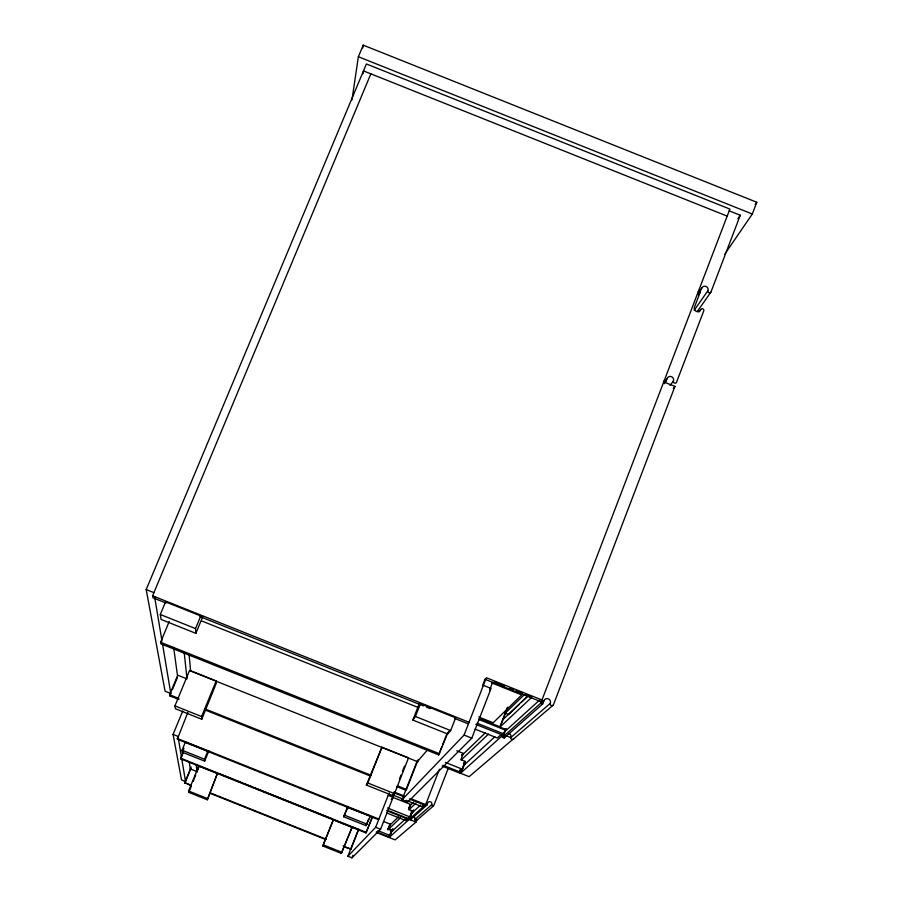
<?xml version="1.0" encoding="UTF-8"?>
<svg xmlns="http://www.w3.org/2000/svg" width="903" height="903" viewBox="0 0 903 903"><rect width="100%" height="100%" fill="white"/><g stroke="black" fill="none" stroke-linecap="round" stroke-linejoin="round"><path stroke-width="1.35" d="M351.989 99.849L358.367 56.742L363.232 45.15L756.793 202.261L752.312 214.011L724.545 254.477M362.814 47.927L363.232 45.15M363.051 73.685L363.491 70.908L727.186 216.11M410.413 819.777L426.882 805.092L427.683 803.049A2.212 2.19 60.1 0 1 430.517 801.819A2.212 2.19 60.1 0 1 431.758 804.686L432.379 806.119L433.801 805.499L448.498 767.652M431.758 804.686L414.906 819.393L415.064 820.398L416.475 820.567L433.463 805.961M663.728 381.913L674.947 386.394L553.505 704.588A1.727 1.693 46.7 0 1 551.304 705.536A1.727 1.693 46.7 0 1 550.311 703.302A3.454 3.386 46.3 0 0 548.324 698.854A3.454 3.386 46.3 0 0 543.911 700.751L541.823 702.613M729.206 210.828L740.268 215.253L711.011 291.883A1.671 1.58 30.3 0 1 708.9 292.753A1.671 1.58 30.3 0 1 707.918 290.653A3.33 3.172 30.1 0 0 705.965 286.454A3.33 3.172 30.1 0 0 701.744 288.181L700.141 290.506M543.911 700.751L542.692 703.922L504.167 738.022L502.474 737.356L540.773 703.155L729.884 209.078L366.392 63.966L146.207 589.569L165.068 691.213L170.802 693.504L162.472 643.771M664.405 383.707L667.215 378.447A3.364 3.217 31.7 0 1 671.471 376.675A3.364 3.217 31.7 0 1 673.435 380.931A1.682 1.614 31.9 0 0 674.417 383.064A1.682 1.614 31.9 0 0 676.55 382.172L703.753 310.903A1.671 1.592 30.6 0 0 702.771 308.803A1.671 1.592 30.6 0 0 700.66 309.673A3.341 3.183 30.4 0 1 696.427 311.411A3.341 3.183 30.4 0 1 694.463 307.201L700.152 292.335L698.29 291.601M698.222 294.626L701.744 288.181M500.228 726.057L507.351 707.58M507.779 707.151L500.183 726.881L479.256 718.517M504.924 730.753L503.411 734.67L511.019 737.717M502.474 737.356L505.499 729.489M442.21 766.116L460.383 773.374L504.122 734.037L506.143 728.777M504.167 738.022L504.89 736.159M456.783 750.777L463.329 753.395L460.891 759.683L465.259 761.421L462.257 769.164L459.379 771.783L460.361 769.277M489.686 689.948L492.62 682.375M417.344 760.631L402.027 799.798L407.772 802.09L471.795 738.169L491.063 688.425L483.376 685.354M460.383 773.374L464.097 764.04M464.864 763.34L461.298 772.55L443.057 765.259M169.245 621.456L160.587 642.27L160.858 643.828L438.689 754.874L441.748 747.029M442.763 744.411L446.838 733.958M438.689 754.874L447.854 732.807M419.421 703.313L412.84 720.063L447.64 733.981L448.644 731.396M447.64 733.981L450.665 730.572L455.631 717.817L420.403 703.73L419.872 704.498M389.125 837.465L395.164 839.88L415.99 822.091L417.005 819.461M439.434 769.198L425.663 804.607L389.046 837.532L376.359 832.453M482.45 685.84L484.979 679.316M402.027 799.798L464.086 735.076L486.333 677.735L541.992 699.983L540.355 701.45L484.776 679.237M389.058 826.177L387.771 829.473L388.64 828.638L391.699 829.857L389.565 835.298L388.155 836.584M388.098 829.609L390.378 824.213L383.854 821.606M396.654 786.558L405.774 790.204L406.485 789.448L418.089 759.762M389.046 837.532L392.116 829.688M392.06 830.568L389.498 837.126L376.404 831.889M392.839 828.954L391.846 831.505L405.368 819.077M393.008 829.033L392.15 831.223L390.13 830.421M408.811 808.366L409.77 805.905L413.608 802.191M408.517 809.404L409.962 805.724M392.455 797.202L410.696 804.494L408.766 809.438L412.186 810.804L409.804 816.888L408.043 818.502M386.54 812.903L406.124 820.725L407.05 818.344M412.05 811.741L408.98 819.608L386.789 810.736M411.847 812.768L409.228 819.382L415.99 822.091M412.603 811.244L409.544 819.1L387.285 810.205M412.569 812.452L413.563 809.889M358.31 829.801L347.903 856.236L351.944 857.85L352.926 855.344M347.836 806.3L343.704 816.741L366.008 825.658L368.571 819.123M366.008 825.658L370.467 816.064L347.779 807.395M183.219 751.635L180.668 758.836L365.986 832.927L372.397 816.605M365.986 832.927L372.352 817.35M412.84 720.063L415.403 716.474L420.403 703.73M347.903 856.236L375.671 827.283L389.114 793.015M392.76 795.611L394.498 793.658L408.528 757.865L381.935 747.232L366.358 785.057L392.76 795.611L393.697 793.218M399.408 779.131L400.932 775.248M402.456 771.354L404.488 766.184M392.545 797.891L394.464 793.003M351.944 857.85L380.581 829.247L393.11 797.27L388.211 795.306M343.704 816.741L347.994 807.079M366.358 785.057L367.837 783.003L381.935 747.232M341.334 853.38L352.114 827.227L333.5 819.789L332.868 820.737L322.811 845.964L341.334 853.38L352.114 827.227M344.043 846.867L350.917 849.102L358.762 829.157M322.811 845.964L333.5 819.789M196.82 772.381L198.818 765.947L188.58 790.994L188.806 792.394L207.318 799.787L217.431 773.386L200.06 766.444M189.303 762.042L190.24 768.882L196.978 771.568L198.965 766.726M193.107 781.467L195.759 774.977M188.806 792.394L191.097 786.773M204.665 761.15L204.529 759.209L207.859 751.048L185.386 742.074L182.045 750.224L182.361 752.233L204.665 761.15L208.898 750.754M207.318 799.787L217.431 773.386M182.361 752.233L183.964 748.339M180.668 758.836L182.812 753.621M201.775 719.262L201.595 716.542L216.178 680.975L189.596 670.353L174.934 705.886L175.385 708.72L201.775 719.262L216.212 683.424L216.178 680.975M191.391 785.836L184.776 782.675L191.176 767.031M184.867 783.228L190.894 768.498M181.887 759.649L185.555 781.546L181.526 779.932L173.083 734.41L182.733 710.977M177.146 738.417L378.888 819.066L378.368 819.619L177.293 739.23L187.847 712.411M195.861 633.342L195.533 628.59L200.771 615.948L165.554 601.872L160.294 614.503L161.084 619.435L195.861 633.342L202.735 616.704M178.952 699.532L169.82 695.886L169.629 694.757L177.699 675.241M169.82 695.886L170.904 693.278M172.417 689.599L177.259 677.882M165.994 603.035L152.934 597.809L152.584 595.811L370.862 73.854M737.932 218.718L740.268 215.253M755.213 204.575L756.793 202.261M698.561 294.649L700.152 292.335M694.193 310.327L707.918 290.653M697.195 311.603L710.819 292.256M699.046 311.953L700.66 309.673M665.556 380.705L667.215 378.447M670.082 385.434L673.435 380.931M673.254 388.629L674.947 386.394M416.61 762.493L427.593 749.806M454.999 718.54L455.631 717.817M391.247 799.347L393.11 797.27M389.486 825.071L390.378 824.213M409.578 805.566L410.696 804.494M461.523 755.156L463.329 753.395M524.237 694.723L505.195 713.189L508.592 714.544L519.18 704.442M398.483 816.831L389.667 825.353L387.951 829.755L400.548 817.768M461.693 755.642L485.464 732.638M502.587 719.951L527.442 696.224M521.212 702.511L527.307 696.698M408.867 809.844L415.99 803.072M461.286 759.954L488.455 734.105M531.246 697.759L499.754 727.276L506.989 729.601M390.423 831.042L391.699 829.857M411.057 811.842L412.186 810.804M465.259 761.421L463.431 763.125L465.361 763.893M412.186 812.802L420.595 805.058M464.729 764.469L494.821 736.792M406.124 820.725L407.851 819.156M423.767 804.72L421.735 806.56L406.045 800.295M501.165 734.511L497.305 738.011L475.057 729.116M539.317 700.322L506.131 730.392L478.703 719.42M513.694 738.598A1.524 1.501 49.4 0 1 511.753 739.444A1.524 1.501 49.4 0 1 510.884 737.469L550.311 703.302M513.547 738.722L469.131 776.67L460.541 773.239M513.243 739.23L552.986 705.288M358.367 56.742L752.312 214.011M698.753 290.416L700.604 291.15M664.19 380.705L666.053 381.461M493.828 682.149L504.292 686.325M509.518 688.413L513.435 689.982M516.053 691.021L522.589 693.639M525.196 694.678L531.732 697.297M491.785 682.95L521.708 694.915L493.196 722.761L478.85 717.038M540.773 703.155L542.692 703.922M146.207 589.569L153.905 592.65M476.987 723.19L504.122 734.037M475.836 724.387L502.847 735.177M152.584 595.811L469.041 722.287L467.777 723.653L454.717 718.427M199.958 616.614L423.36 705.898M426.374 707.105L430.279 708.663M201.516 620.88L418.631 707.659M464.086 735.076L471.795 738.169M160.294 614.503L195.533 628.59M415.403 716.474L450.665 730.572M160.587 642.27L439.671 753.824M445.281 762.38L462.257 769.164M190.206 670.816L417.886 761.827M169.629 694.757L178.794 698.425M204.958 708.889L371.156 775.316M397.331 785.779L406.485 789.448M205.026 709.95L370.58 776.14M393.934 791.931L404.092 795.983M410.436 798.523L426.882 805.092M393.742 792.71L404.183 796.886M409.409 798.974L424.997 805.205M174.934 705.886L201.595 716.542M367.837 783.003L394.498 793.658M392.974 795.058L403.427 799.245M387.545 807.993L409.804 816.888M173.083 734.41L177.993 736.374L181.424 756.906M375.671 827.283L380.581 829.247M182.045 750.224L204.529 759.209M344.765 815.274L367.25 824.27M377.804 830.602L389.565 835.298M180.544 758.148L366.415 832.453M218.898 773.611L233.279 779.357M235.886 780.406L242.422 783.014M245.04 784.064L251.576 786.671M254.194 787.721L332.609 819.066M352.215 826.911L357.453 828.999M184.776 782.675L191.312 785.283M209.631 792.608L326.062 839.158M343.072 845.964L350.917 849.102M209.654 793.139L325.78 839.564M188.58 790.994L207.227 798.455M323.534 844.96L342.181 852.421M154.605 596.793L162.009 641.006M165.554 601.872L165.701 602.911M173.636 647.383L177.417 675.049L187.023 678.887L184.235 652.937M196.256 764.818L196.978 771.568M189.122 654.889L190.567 670.308M200.771 615.948L200.816 616.952M413.258 816.628A2.032 2.009 64.3 0 1 414.906 819.393M509.145 733.541A3.048 2.991 49.1 0 1 510.884 737.469"/></g></svg>
